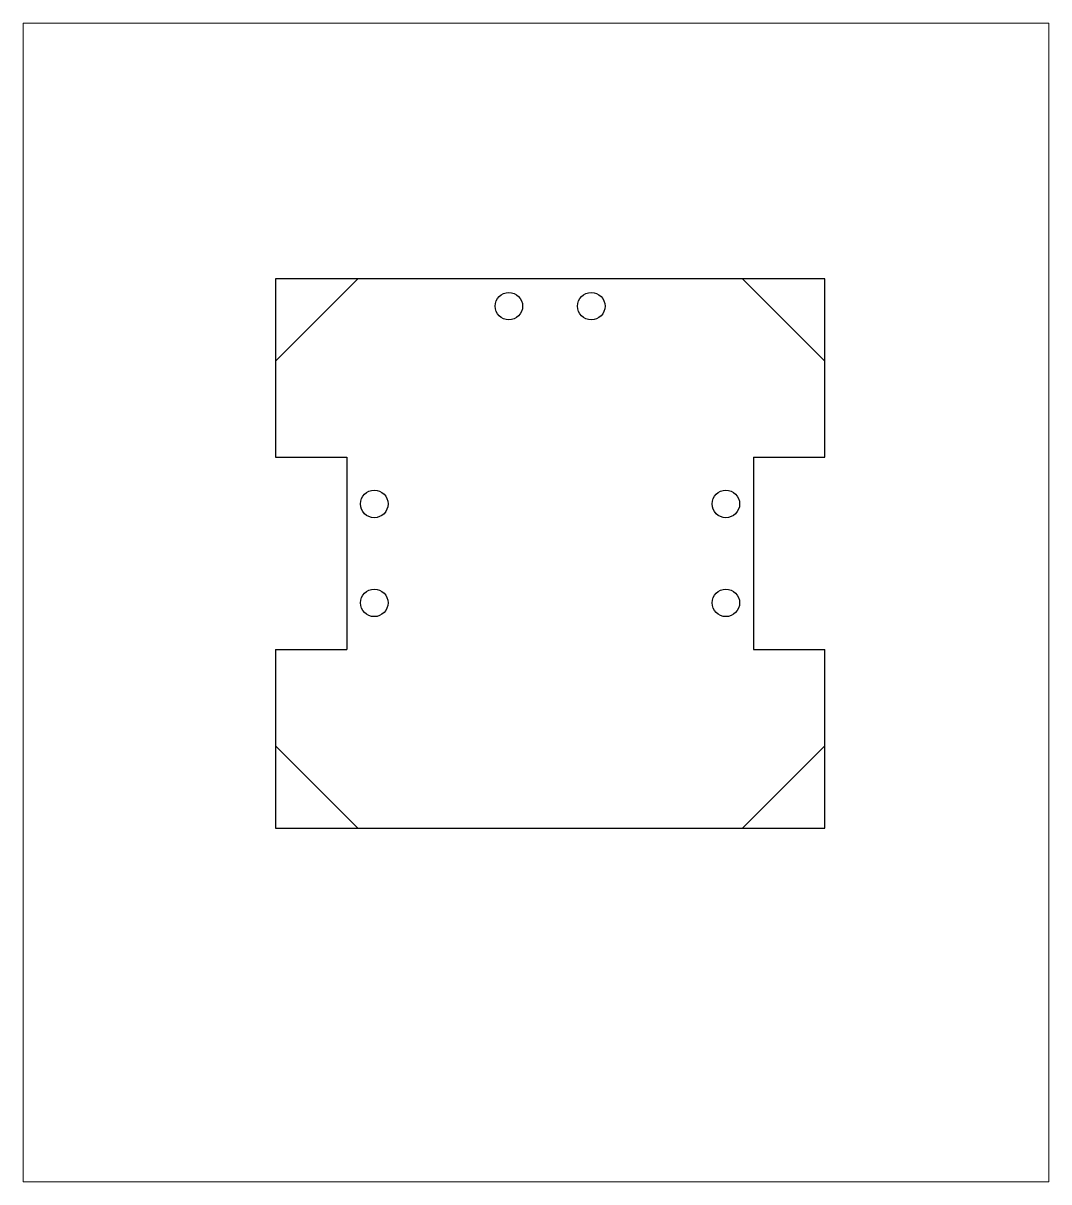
# Paper-space layout 'PlastoBot' of a CAD drawing. Header units: millimetres. Extents: x 36 to 223, y -6 to 204.
# The model-space entities are those that its viewports show. They can reach past a viewport. Long polylines and large blocks are cut down to what shows.
import ezdxf

# ---------------------------------------------------------------- set-up
doc = ezdxf.new("R2010")
doc.units = ezdxf.units.MM
doc.layers.add('Piezas', color=164, linetype='Continuous')
doc.layers.add('VentanasGrafidcas', color=7, linetype='Continuous', plot=False)

msp = doc.modelspace()

# ---------------------------------------------------------------- linework, layer by layer
at = {"layer": 'Piezas'}
for p, q in [((1053.81, 556.64), (1068.81, 571.64)), ((1138.81, 571.64), (1153.81, 556.64)), ((1053.81, 539.14), (1066.81, 539.14)), ((1066.81, 539.14), (1066.81, 504.14)), ((1140.81, 539.14), (1140.81, 504.14)), ((1140.81, 539.14), (1153.81, 539.14)), ((1053.81, 504.14), (1066.81, 504.14)), ((1140.81, 504.14), (1153.81, 504.14)), ((1068.81, 471.64), (1053.81, 486.64)), ((1138.81, 471.64), (1153.81, 486.64))]:
    msp.add_line(p, q, dxfattribs=at)
for points in [[(1153.81, 539.14), (1153.81, 571.64), (1053.81, 571.64), (1053.81, 539.14)], [(1053.81, 504.14), (1053.81, 471.64), (1153.81, 471.64), (1153.81, 504.14)]]:
    msp.add_lwpolyline(points, dxfattribs=at)
for centre in [(1096.31, 566.64), (1111.31, 566.64), (1071.81, 530.64), (1135.81, 530.64), (1071.81, 512.64), (1135.81, 512.64)]:
    msp.add_circle(centre, 2.5, dxfattribs=at)

psp = doc.layouts.new('PlastoBot')

# ---------------------------------------------------------------- viewports
at = {"layer": 'VentanasGrafidcas', "color": 7, "view_target_point": (1040.45, 760.21)}
psp.add_viewport(center=(129.83, 99), size=(186.71, 210.874), view_center_point=(60.79, -247.5), view_height=210.874, dxfattribs=at)

doc.saveas('drawing.dxf')
